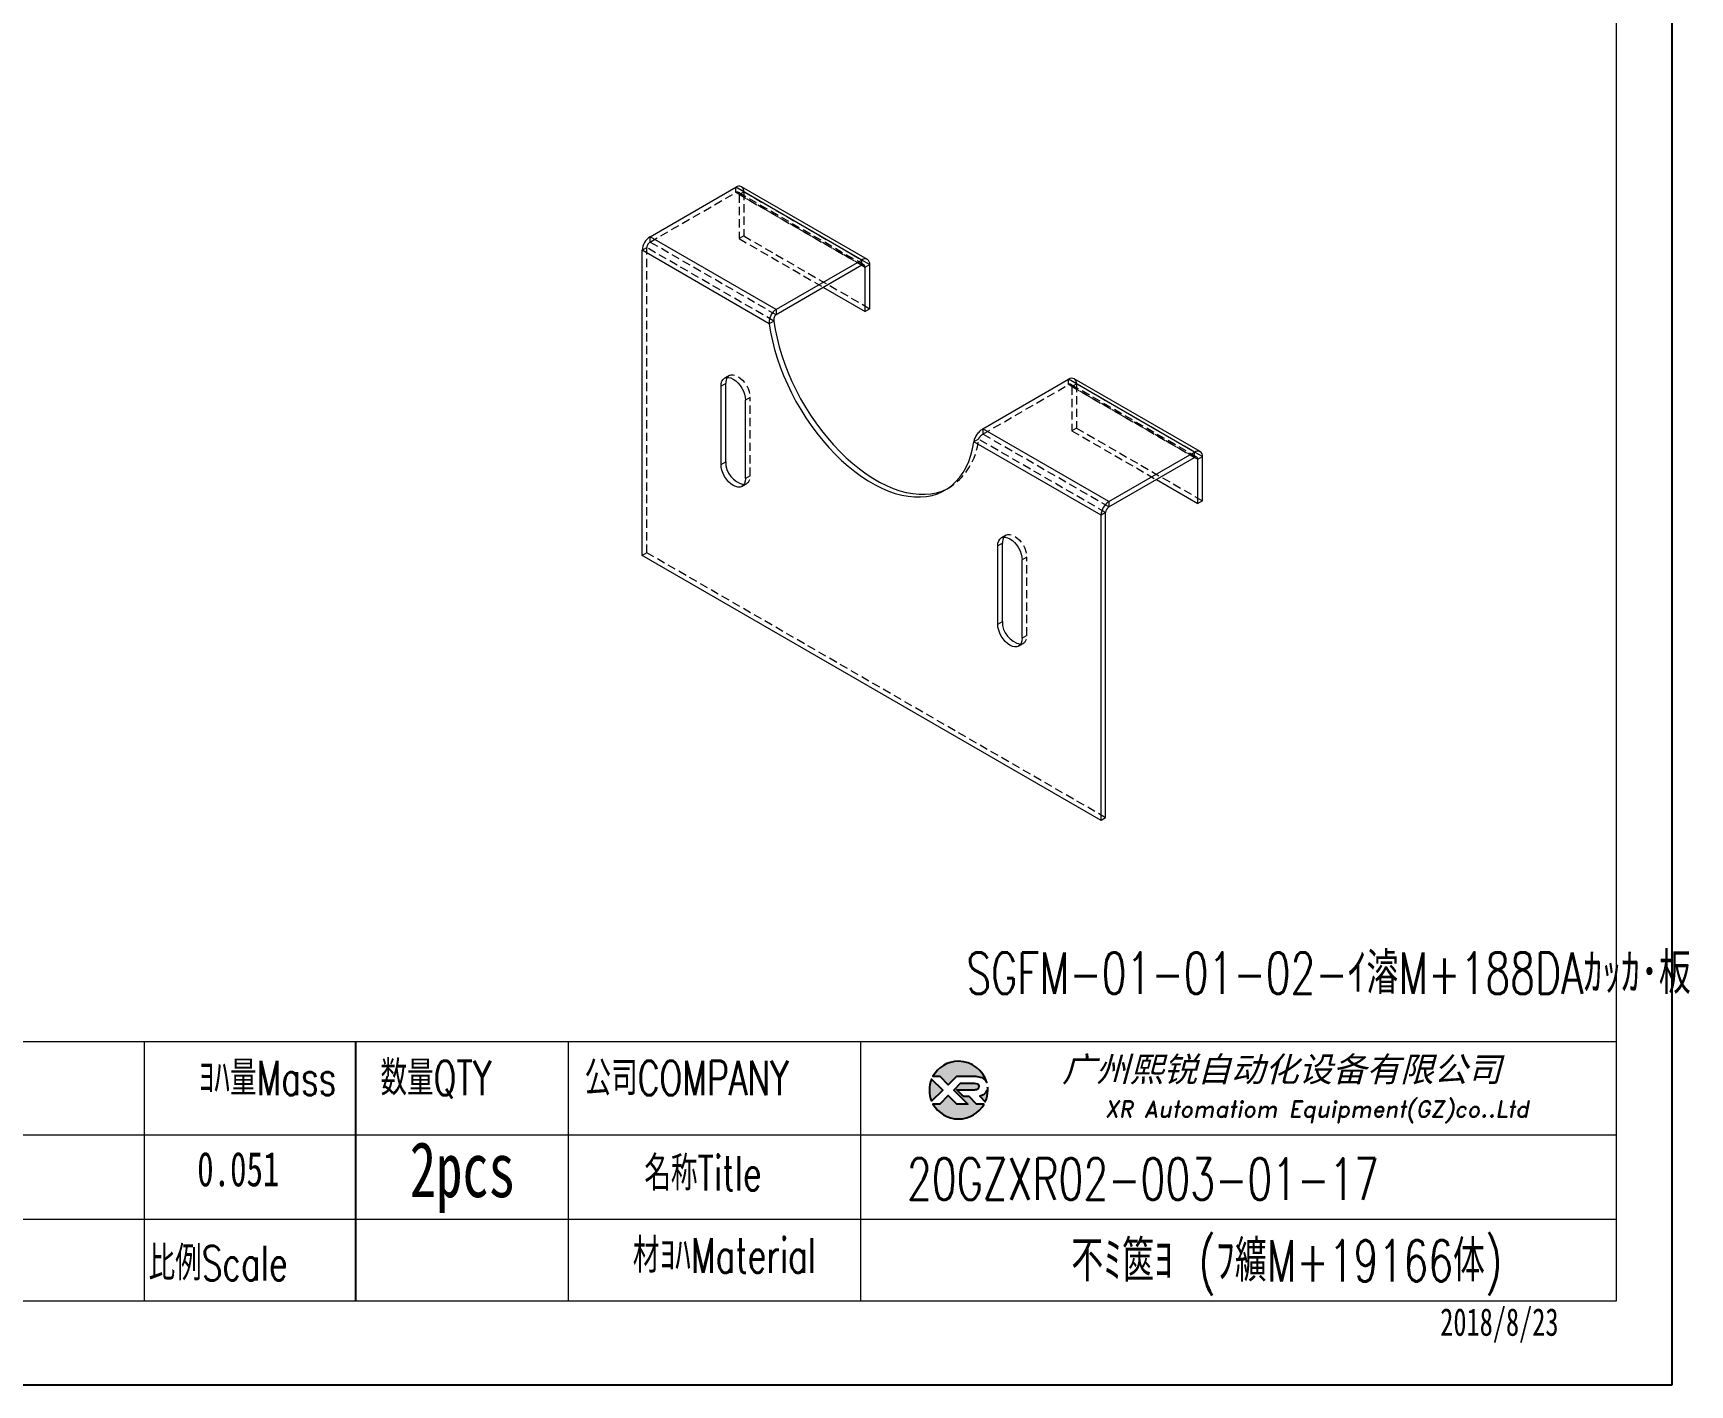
# Model space of a CAD drawing. Header units: millimetres. Extents: x -3862 to 6257, y -4684 to -2127.
# Drawn here: x -2740.1 to -2486.1, y -4683.3 to -4476 of the extents above; entities that cross this region are included whole.
import ezdxf
from ezdxf.enums import TextEntityAlignment as Align

# ---------------------------------------------------------------- set-up
doc = ezdxf.new("R2010")
doc.units = ezdxf.units.MM
doc.linetypes.add('HIDDEN', pattern=[1.905, 1.27, -0.635])
for name, color, linetype in [('DIM', 3, 'Continuous'), ('layer 1', 7, 'Continuous'), ('图\\M+19E79\\M+195B6\\M+18E9A', 7, 'Continuous'), ('图框', 7, 'Continuous'), ('文字层', 7, 'Continuous')]:
    doc.layers.add(name, color=color, linetype=linetype)
doc.styles.add('SLDTEXTSTYLE0', font='TXT', dxfattribs={"width": 0.7})
doc.styles.add('SLDTEXTSTYLE1', font='TXT', dxfattribs={"width": 0.7, "bigfont": 'bigfont'})
doc.styles.add('STYLE1', font='')
doc.styles.add('标题\\M+18E9A', font='romand.shx', dxfattribs={"oblique": 10, "bigfont": 'bigfont.shx'})
doc.styles.get('STYLE1').set_extended_font_data('SimSun')

# ---------------------------------------------------------------- blocks, each defined once
blk = doc.blocks.new('XR')
h = blk.add_hatch(color=256)
h.set_gradient(color1=(252, 128, 0), rotation=240, one_color=1, tint=1, name='INVCURVED')
edge = h.paths.add_edge_path()
edge.add_spline(control_points=[(-434.18, -5928.47), (-433.9, -5928.74), (-433.63, -5929.01), (-433.63, -5929.01), (-433.63, -5929.01), (-433.63, -5929.01), (-433.36, -5928.74), (-433.09, -5928.47)], knot_values=[0.5625, 0.5625, 0.5625, 0.5625, 0.625, 0.625, 0.625, 0.625, 0.6875, 0.6875, 0.6875, 0.6875], degree=3, periodic=0)
edge.add_spline(control_points=[(-433.09, -5928.47), (-432.82, -5928.2), (-432.54, -5927.93), (-432.54, -5927.93), (-432.54, -5927.93), (-432.54, -5927.93), (-432.04, -5927.93), (-431.53, -5927.93)], knot_values=[0.4375, 0.4375, 0.4375, 0.4375, 0.5, 0.5, 0.5, 0.5, 0.5625, 0.5625, 0.5625, 0.5625], degree=3, periodic=0)
edge.add_spline(control_points=[(-431.53, -5927.93), (-431.03, -5927.93), (-430.52, -5927.93), (-430.52, -5927.93), (-430.52, -5927.93), (-430, -5927.93), (-429.43, -5927.96), (-429.01, -5928.33)], knot_values=[0.25, 0.25, 0.25, 0.25, 0.3125, 0.3125, 0.3125, 0.3125, 0.4375, 0.4375, 0.4375, 0.4375], degree=3, periodic=0)
edge.add_spline(control_points=[(-429.01, -5928.33), (-428.88, -5928.44), (-428.78, -5928.59), (-428.71, -5928.75)], knot_values=[0.125, 0.125, 0.125, 0.125, 0.25, 0.25, 0.25, 0.25], degree=3, periodic=0)
edge.add_spline(control_points=[(-428.71, -5928.75), (-429.13, -5927.18), (-430.58, -5926.02), (-432.31, -5926.02)], knot_values=[0, 0, 0, 0, 0.125, 0.125, 0.125, 0.125], degree=3, periodic=0)
edge.add_spline(control_points=[(-432.31, -5926.02), (-433.72, -5926.02), (-434.94, -5926.79), (-435.58, -5927.93)], knot_values=[0.875, 0.875, 0.875, 0.875, 1, 1, 1, 1], degree=3, periodic=0)
edge.add_spline(control_points=[(-435.58, -5927.93), (-435.58, -5927.93), (-434.72, -5927.93), (-434.72, -5927.93), (-434.72, -5927.93), (-434.72, -5927.93), (-434.45, -5928.2), (-434.18, -5928.47)], knot_values=[0.6875, 0.6875, 0.6875, 0.6875, 0.8125, 0.8125, 0.8125, 0.8125, 0.875, 0.875, 0.875, 0.875], degree=3, periodic=0)
edge = h.paths.add_edge_path()
edge.add_spline(control_points=[(-434.79, -5929.26), (-435.04, -5929.02), (-435.34, -5928.72), (-435.54, -5928.53)], knot_values=[0.562504, 0.562504, 0.562504, 0.562504, 0.656252, 0.656252, 0.656252, 0.656252], degree=3, periodic=0)
edge.add_spline(control_points=[(-435.54, -5928.53), (-435.67, -5928.4), (-435.76, -5928.31), (-435.76, -5928.31), (-435.76, -5928.31), (-435.94, -5928.74), (-436.03, -5929.21), (-436.03, -5929.71)], knot_values=[0.25, 0.25, 0.25, 0.25, 0.312504, 0.312504, 0.312504, 0.312504, 0.562504, 0.562504, 0.562504, 0.562504], degree=3, periodic=0)
edge.add_spline(control_points=[(-436.03, -5929.71), (-436.03, -5930.2), (-435.94, -5930.67), (-435.76, -5931.1), (-435.76, -5931.1), (-435.4, -5930.75), (-435.05, -5930.4)], knot_values=[0.874998, 0.874998, 0.874998, 0.874998, 1.124998, 1.124998, 1.124998, 1.25, 1.25, 1.25, 1.25], degree=3, periodic=0)
edge.add_spline(control_points=[(-435.05, -5930.4), (-434.7, -5930.05), (-434.34, -5929.71), (-434.34, -5929.71), (-434.34, -5929.71), (-434.34, -5929.71), (-434.34, -5929.71), (-434.34, -5929.71)], knot_values=[0.749878, 0.749878, 0.749878, 0.749878, 0.874875, 0.874875, 0.874875, 0.874875, 0.874998, 0.874998, 0.874998, 0.874998], degree=3, periodic=0)
edge.add_spline(control_points=[(-434.34, -5929.71), (-434.34, -5929.71), (-434.34, -5929.71), (-434.34, -5929.71)], knot_values=[0.749634, 0.749634, 0.749634, 0.749634, 0.749817, 0.749817, 0.749817, 0.749817], degree=3, periodic=0)
edge.add_spline(control_points=[(-434.35, -5929.7), (-434.35, -5929.7), (-434.35, -5929.7), (-434.35, -5929.7)], knot_values=[0.738281, 0.738281, 0.738281, 0.738281, 0.742188, 0.742188, 0.742188, 0.742188], degree=3, periodic=0)
edge.add_spline(control_points=[(-434.35, -5929.7), (-434.36, -5929.69), (-434.37, -5929.68), (-434.38, -5929.67)], knot_values=[0.726563, 0.726563, 0.726563, 0.726563, 0.738281, 0.738281, 0.738281, 0.738281], degree=3, periodic=0)
edge.add_spline(control_points=[(-434.38, -5929.67), (-434.38, -5929.66), (-434.39, -5929.65), (-434.4, -5929.65)], knot_values=[0.718751, 0.718751, 0.718751, 0.718751, 0.726563, 0.726563, 0.726563, 0.726563], degree=3, periodic=0)
edge.add_spline(control_points=[(-434.4, -5929.65), (-434.42, -5929.63), (-434.45, -5929.6), (-434.47, -5929.58)], knot_values=[0.703126, 0.703126, 0.703126, 0.703126, 0.718751, 0.718751, 0.718751, 0.718751], degree=3, periodic=0)
edge.add_spline(control_points=[(-434.47, -5929.58), (-434.5, -5929.55), (-434.53, -5929.52), (-434.56, -5929.49)], knot_values=[0.687501, 0.687501, 0.687501, 0.687501, 0.703126, 0.703126, 0.703126, 0.703126], degree=3, periodic=0)
edge.add_spline(control_points=[(-434.56, -5929.49), (-434.63, -5929.42), (-434.71, -5929.35), (-434.79, -5929.26)], knot_values=[0.656252, 0.656252, 0.656252, 0.656252, 0.687501, 0.687501, 0.687501, 0.687501], degree=3, periodic=0)
h = blk.add_hatch(color=256)
h.set_gradient(color1=(3, 72, 255), color2=(0, 41, 153), one_color=1, tint=0.3, name='HEMISPHERICAL')
edge = h.paths.add_edge_path()
edge.add_spline(control_points=[(-432.54, -5929.67), (-432.26, -5929.95), (-431.94, -5930.23), (-431.66, -5930.51), (-431.66, -5930.51), (-431.66, -5930.51), (-431.66, -5930.51), (-431.66, -5930.51)], knot_values=[0.736842, 0.736842, 0.736842, 0.736842, 0.789474, 0.789474, 0.789474, 0.789474, 0.802633, 0.802633, 0.802633, 0.802633], degree=3, periodic=0)
edge.add_spline(control_points=[(-431.66, -5930.51), (-431.65, -5930.51), (-431.65, -5930.52), (-431.65, -5930.52)], knot_values=[0.802633, 0.802633, 0.802633, 0.802633, 0.815791, 0.815791, 0.815791, 0.815791], degree=3, periodic=0)
edge.add_spline(control_points=[(-431.65, -5930.52), (-431.64, -5930.53), (-431.64, -5930.53), (-431.64, -5930.53)], knot_values=[0.815791, 0.815791, 0.815791, 0.815791, 0.82237, 0.82237, 0.82237, 0.82237], degree=3, periodic=0)
edge.add_spline(control_points=[(-431.64, -5930.53), (-431.64, -5930.53), (-431.64, -5930.53), (-431.63, -5930.54)], knot_values=[0.82237, 0.82237, 0.82237, 0.82237, 0.828949, 0.828949, 0.828949, 0.828949], degree=3, periodic=0)
edge.add_spline(control_points=[(-431.63, -5930.54), (-431.63, -5930.54), (-431.63, -5930.54), (-431.63, -5930.54), (-431.63, -5930.54), (-431.63, -5930.54), (-431.59, -5930.54), (-431.52, -5930.54)], knot_values=[0.841901, 0.841901, 0.841901, 0.841901, 0.842105, 0.842105, 0.842105, 0.842105, 0.855264, 0.855264, 0.855264, 0.855264], degree=3, periodic=0)
edge.add_spline(control_points=[(-431.52, -5930.54), (-431.46, -5930.54), (-431.38, -5930.54), (-431.3, -5930.54)], knot_values=[0.855264, 0.855264, 0.855264, 0.855264, 0.868422, 0.868422, 0.868422, 0.868422], degree=3, periodic=0)
edge.add_spline(control_points=[(-431.3, -5930.54), (-431.26, -5930.54), (-431.22, -5930.54), (-431.18, -5930.54)], knot_values=[0.868422, 0.868422, 0.868422, 0.868422, 0.875, 0.875, 0.875, 0.875], degree=3, periodic=0)
edge.add_spline(control_points=[(-431.18, -5930.54), (-431.14, -5930.54), (-431.1, -5930.54), (-431.07, -5930.54)], knot_values=[0.875, 0.875, 0.875, 0.875, 0.881579, 0.881579, 0.881579, 0.881579], degree=3, periodic=0)
edge.add_spline(control_points=[(-431.07, -5930.54), (-431.05, -5930.54), (-431.04, -5930.54), (-431.03, -5930.54)], knot_values=[0.881579, 0.881579, 0.881579, 0.881579, 0.884869, 0.884869, 0.884869, 0.884869], degree=3, periodic=0)
edge.add_spline(control_points=[(-431.03, -5930.54), (-431.02, -5930.54), (-431, -5930.54), (-431, -5930.54)], knot_values=[0.884869, 0.884869, 0.884869, 0.884869, 0.888158, 0.888158, 0.888158, 0.888158], degree=3, periodic=0)
edge.add_spline(control_points=[(-431, -5930.54), (-430.99, -5930.54), (-430.99, -5930.54), (-430.98, -5930.54)], knot_values=[0.888158, 0.888158, 0.888158, 0.888158, 0.889803, 0.889803, 0.889803, 0.889803], degree=3, periodic=0)
edge.add_spline(control_points=[(-430.98, -5930.54), (-430.98, -5930.54), (-430.98, -5930.54), (-430.97, -5930.54)], knot_values=[0.889803, 0.889803, 0.889803, 0.889803, 0.891447, 0.891447, 0.891447, 0.891447], degree=3, periodic=0)
edge.add_spline(control_points=[(-430.97, -5930.54), (-430.97, -5930.54), (-430.97, -5930.54), (-430.97, -5930.54)], knot_values=[0.891447, 0.891447, 0.891447, 0.891447, 0.89227, 0.89227, 0.89227, 0.89227], degree=3, periodic=0)
edge.add_spline(control_points=[(-430.97, -5930.54), (-430.97, -5930.54), (-430.97, -5930.54), (-430.97, -5930.54)], knot_values=[0.89227, 0.89227, 0.89227, 0.89227, 0.893092, 0.893092, 0.893092, 0.893092], degree=3, periodic=0)
edge.add_spline(control_points=[(-430.97, -5930.54), (-430.97, -5930.54), (-430.97, -5930.54), (-430.97, -5930.54)], knot_values=[0.893092, 0.893092, 0.893092, 0.893092, 0.893503, 0.893503, 0.893503, 0.893503], degree=3, periodic=0)
edge.add_spline(control_points=[(-430.97, -5930.54), (-430.97, -5930.54), (-430.97, -5930.54), (-430.97, -5930.54)], knot_values=[0.893503, 0.893503, 0.893503, 0.893503, 0.893914, 0.893914, 0.893914, 0.893914], degree=3, periodic=0)
edge.add_spline(control_points=[(-430.97, -5930.54), (-430.97, -5930.54), (-430.97, -5930.54), (-430.97, -5930.54)], knot_values=[0.893914, 0.893914, 0.893914, 0.893914, 0.89412, 0.89412, 0.89412, 0.89412], degree=3, periodic=0)
edge.add_spline(control_points=[(-430.97, -5930.54), (-430.97, -5930.54), (-430.97, -5930.54), (-430.97, -5930.54)], knot_values=[0.89412, 0.89412, 0.89412, 0.89412, 0.894326, 0.894326, 0.894326, 0.894326], degree=3, periodic=0)
edge.add_spline(control_points=[(-430.97, -5930.54), (-430.97, -5930.54), (-430.97, -5930.54), (-430.97, -5930.54)], knot_values=[0.894428, 0.894428, 0.894428, 0.894428, 0.894531, 0.894531, 0.894531, 0.894531], degree=3, periodic=0)
edge.add_spline(control_points=[(-430.97, -5930.54), (-430.97, -5930.54), (-430.97, -5930.54), (-430.97, -5930.54)], knot_values=[0.894531, 0.894531, 0.894531, 0.894531, 0.894583, 0.894583, 0.894583, 0.894583], degree=3, periodic=0)
edge.add_spline(control_points=[(-430.97, -5930.54), (-430.97, -5930.54), (-430.97, -5930.54), (-430.97, -5930.54), (-430.97, -5930.54), (-430.97, -5930.54), (-430.73, -5930.78), (-430.49, -5931.01)], knot_values=[0.894685, 0.894685, 0.894685, 0.894685, 0.894737, 0.894737, 0.894737, 0.894737, 0.921052, 0.921052, 0.921052, 0.921052], degree=3, periodic=0)
edge.add_spline(control_points=[(-430.49, -5931.01), (-430.26, -5931.24), (-430.02, -5931.48), (-430.02, -5931.48)], knot_values=[0.921052, 0.921052, 0.921052, 0.921052, 0.947368, 0.947368, 0.947368, 0.947368], degree=3, periodic=0)
edge.add_spline(control_points=[(-430.02, -5931.48), (-430.02, -5931.48), (-430.02, -5931.48), (-430.02, -5931.48)], knot_values=[0.947522, 0.947522, 0.947522, 0.947522, 0.947573, 0.947573, 0.947573, 0.947573], degree=3, periodic=0)
edge.add_spline(control_points=[(-430.02, -5931.48), (-430.02, -5931.48), (-430.02, -5931.48), (-430.02, -5931.48)], knot_values=[0.947573, 0.947573, 0.947573, 0.947573, 0.947676, 0.947676, 0.947676, 0.947676], degree=3, periodic=0)
edge.add_spline(control_points=[(-430.02, -5931.48), (-430.02, -5931.48), (-430.02, -5931.48), (-430.02, -5931.48)], knot_values=[0.947676, 0.947676, 0.947676, 0.947676, 0.947779, 0.947779, 0.947779, 0.947779], degree=3, periodic=0)
edge.add_spline(control_points=[(-430.02, -5931.48), (-430.02, -5931.48), (-430.02, -5931.48), (-430.02, -5931.48)], knot_values=[0.947779, 0.947779, 0.947779, 0.947779, 0.947984, 0.947984, 0.947984, 0.947984], degree=3, periodic=0)
edge.add_spline(control_points=[(-430.02, -5931.48), (-430.02, -5931.48), (-430.02, -5931.48), (-430.02, -5931.48)], knot_values=[0.947984, 0.947984, 0.947984, 0.947984, 0.94819, 0.94819, 0.94819, 0.94819], degree=3, periodic=0)
edge.add_spline(control_points=[(-430.02, -5931.48), (-430.02, -5931.48), (-430.02, -5931.48), (-430.02, -5931.48)], knot_values=[0.94819, 0.94819, 0.94819, 0.94819, 0.948601, 0.948601, 0.948601, 0.948601], degree=3, periodic=0)
edge.add_spline(control_points=[(-430.02, -5931.48), (-430.02, -5931.48), (-430.02, -5931.48), (-430.02, -5931.48)], knot_values=[0.948601, 0.948601, 0.948601, 0.948601, 0.949012, 0.949012, 0.949012, 0.949012], degree=3, periodic=0)
edge.add_spline(control_points=[(-430.02, -5931.48), (-430.02, -5931.48), (-430.01, -5931.48), (-430.01, -5931.48)], knot_values=[0.949012, 0.949012, 0.949012, 0.949012, 0.949834, 0.949834, 0.949834, 0.949834], degree=3, periodic=0)
edge.add_spline(control_points=[(-430.01, -5931.48), (-430.01, -5931.48), (-430.01, -5931.48), (-430.01, -5931.48)], knot_values=[0.949834, 0.949834, 0.949834, 0.949834, 0.950657, 0.950657, 0.950657, 0.950657], degree=3, periodic=0)
edge.add_spline(control_points=[(-430.01, -5931.48), (-430.01, -5931.48), (-430, -5931.48), (-430, -5931.48)], knot_values=[0.950657, 0.950657, 0.950657, 0.950657, 0.952301, 0.952301, 0.952301, 0.952301], degree=3, periodic=0)
edge.add_spline(control_points=[(-430, -5931.48), (-429.99, -5931.48), (-429.98, -5931.48), (-429.98, -5931.48)], knot_values=[0.952301, 0.952301, 0.952301, 0.952301, 0.953946, 0.953946, 0.953946, 0.953946], degree=3, periodic=0)
edge.add_spline(control_points=[(-429.98, -5931.48), (-429.96, -5931.48), (-429.95, -5931.48), (-429.93, -5931.48)], knot_values=[0.953946, 0.953946, 0.953946, 0.953946, 0.957236, 0.957236, 0.957236, 0.957236], degree=3, periodic=0)
edge.add_spline(control_points=[(-429.93, -5931.48), (-429.91, -5931.48), (-429.89, -5931.48), (-429.87, -5931.48)], knot_values=[0.957236, 0.957236, 0.957236, 0.957236, 0.960525, 0.960525, 0.960525, 0.960525], degree=3, periodic=0)
edge.add_spline(control_points=[(-429.87, -5931.48), (-429.82, -5931.48), (-429.77, -5931.48), (-429.71, -5931.48)], knot_values=[0.960525, 0.960525, 0.960525, 0.960525, 0.967104, 0.967104, 0.967104, 0.967104], degree=3, periodic=0)
edge.add_spline(control_points=[(-429.71, -5931.48), (-429.65, -5931.48), (-429.59, -5931.48), (-429.53, -5931.48)], knot_values=[0.967104, 0.967104, 0.967104, 0.967104, 0.973683, 0.973683, 0.973683, 0.973683], degree=3, periodic=0)
edge.add_spline(control_points=[(-429.53, -5931.48), (-429.41, -5931.48), (-429.29, -5931.48), (-429.19, -5931.48)], knot_values=[0.973683, 0.973683, 0.973683, 0.973683, 0.98684, 0.98684, 0.98684, 0.98684], degree=3, periodic=0)
edge.add_spline(control_points=[(-429.19, -5931.48), (-429.1, -5931.48), (-429.04, -5931.48), (-429.04, -5931.48), (-429.67, -5932.62), (-430.9, -5933.39), (-432.31, -5933.39)], knot_values=[0.98684, 0.98684, 0.98684, 0.98684, 1, 1, 1, 1.052632, 1.052632, 1.052632, 1.052632], degree=3, periodic=0)
edge.add_spline(control_points=[(-432.31, -5933.39), (-433.72, -5933.39), (-434.94, -5932.62), (-435.58, -5931.48), (-435.58, -5931.48), (-435.58, -5931.48), (-435.36, -5931.48), (-435.15, -5931.48)], knot_values=[0.052632, 0.052632, 0.052632, 0.052632, 0.105263, 0.105263, 0.105263, 0.105263, 0.131579, 0.131579, 0.131579, 0.131579], degree=3, periodic=0)
edge.add_spline(control_points=[(-435.15, -5931.48), (-434.93, -5931.48), (-434.72, -5931.48), (-434.72, -5931.48), (-434.72, -5931.48), (-434.72, -5931.48), (-434.45, -5931.21), (-434.18, -5930.94)], knot_values=[0.131579, 0.131579, 0.131579, 0.131579, 0.157895, 0.157895, 0.157895, 0.157895, 0.184211, 0.184211, 0.184211, 0.184211], degree=3, periodic=0)
edge.add_spline(control_points=[(-434.18, -5930.94), (-433.9, -5930.67), (-433.63, -5930.4), (-433.63, -5930.4), (-433.63, -5930.4), (-433.63, -5930.4), (-433.36, -5930.67), (-433.09, -5930.94)], knot_values=[0.184211, 0.184211, 0.184211, 0.184211, 0.210526, 0.210526, 0.210526, 0.210526, 0.236842, 0.236842, 0.236842, 0.236842], degree=3, periodic=0)
edge.add_spline(control_points=[(-433.09, -5930.94), (-432.82, -5931.21), (-432.54, -5931.48), (-432.54, -5931.48), (-432.54, -5931.48), (-432.54, -5931.48), (-432.19, -5931.48), (-431.83, -5931.48)], knot_values=[0.236842, 0.236842, 0.236842, 0.236842, 0.263158, 0.263158, 0.263158, 0.263158, 0.289474, 0.289474, 0.289474, 0.289474], degree=3, periodic=0)
edge.add_spline(control_points=[(-431.83, -5931.48), (-431.48, -5931.48), (-431.12, -5931.48), (-431.12, -5931.48), (-431.12, -5931.48), (-431.12, -5931.48), (-431.57, -5931.03), (-432.02, -5930.59)], knot_values=[0.289474, 0.289474, 0.289474, 0.289474, 0.315789, 0.315789, 0.315789, 0.315789, 0.342105, 0.342105, 0.342105, 0.342105], degree=3, periodic=0)
edge.add_spline(control_points=[(-432.02, -5930.59), (-432.47, -5930.15), (-432.92, -5929.71), (-432.92, -5929.71), (-432.92, -5929.71), (-432.92, -5929.71), (-432.71, -5929.5), (-432.5, -5929.29)], knot_values=[0.342105, 0.342105, 0.342105, 0.342105, 0.368421, 0.368421, 0.368421, 0.368421, 0.394737, 0.394737, 0.394737, 0.394737], degree=3, periodic=0)
edge.add_spline(control_points=[(-432.5, -5929.29), (-432.3, -5929.09), (-432.09, -5928.88), (-432.09, -5928.88)], knot_values=[0.394737, 0.394737, 0.394737, 0.394737, 0.421053, 0.421053, 0.421053, 0.421053], degree=3, periodic=0)
edge.add_spline(control_points=[(-432.09, -5928.88), (-432.09, -5928.88), (-432.06, -5928.86), (-432.06, -5928.86)], knot_values=[0.421053, 0.421053, 0.421053, 0.421053, 0.473684, 0.473684, 0.473684, 0.473684], degree=3, periodic=0)
edge.add_spline(control_points=[(-432.06, -5928.86), (-432.06, -5928.86), (-432.06, -5928.86), (-432.06, -5928.86), (-432.06, -5928.86), (-432.06, -5928.86), (-430.4, -5928.86), (-430.26, -5928.86)], knot_values=[0.473684, 0.473684, 0.473684, 0.473684, 0.473684, 0.473684, 0.473684, 0.473684, 0.526316, 0.526316, 0.526316, 0.526316], degree=3, periodic=0)
edge.add_spline(control_points=[(-430.26, -5928.86), (-429.54, -5928.86), (-429.62, -5929.4), (-429.83, -5929.55)], knot_values=[0.526316, 0.526316, 0.526316, 0.526316, 0.578947, 0.578947, 0.578947, 0.578947], degree=3, periodic=0)
edge.add_spline(control_points=[(-429.83, -5929.55), (-429.94, -5929.62), (-430.08, -5929.65), (-430.26, -5929.65), (-430.26, -5929.65), (-430.26, -5929.65), (-430.48, -5929.65), (-430.71, -5929.66)], knot_values=[0.578947, 0.578947, 0.578947, 0.578947, 0.631579, 0.631579, 0.631579, 0.631579, 0.657895, 0.657895, 0.657895, 0.657895], degree=3, periodic=0)
edge.add_spline(control_points=[(-430.71, -5929.66), (-430.93, -5929.66), (-431.15, -5929.67), (-431.15, -5929.67), (-431.15, -5929.67), (-431.15, -5929.67), (-432.54, -5929.67), (-432.54, -5929.67)], knot_values=[0.657895, 0.657895, 0.657895, 0.657895, 0.684211, 0.684211, 0.684211, 0.684211, 0.736842, 0.736842, 0.736842, 0.736842], degree=3, periodic=0)
edge = h.paths.add_edge_path()
edge.add_spline(control_points=[(-428.6, -5929.32), (-428.61, -5929.67), (-428.76, -5930), (-429.06, -5930.22)], knot_values=[0.8, 0.8, 0.8, 0.8, 1, 1, 1, 1], degree=3, periodic=0)
edge.add_spline(control_points=[(-429.06, -5930.22), (-429.22, -5930.34), (-429.41, -5930.43), (-429.61, -5930.48)], knot_values=[0.6, 0.6, 0.6, 0.6, 0.8, 0.8, 0.8, 0.8], degree=3, periodic=0)
edge.add_spline(control_points=[(-429.61, -5930.48), (-429.61, -5930.48), (-428.9, -5931.19), (-428.9, -5931.19), (-428.9, -5931.19), (-428.69, -5930.73), (-428.58, -5930.23), (-428.58, -5929.71)], knot_values=[0.2, 0.2, 0.2, 0.2, 0.4, 0.4, 0.4, 0.4, 0.6, 0.6, 0.6, 0.6], degree=3, periodic=0)
edge.add_spline(control_points=[(-428.58, -5929.71), (-428.58, -5929.58), (-428.59, -5929.45), (-428.6, -5929.32)], knot_values=[0, 0, 0, 0, 0.2, 0.2, 0.2, 0.2], degree=3, periodic=0)
at = {"layer": 'layer 1', "color": 30}
for points, knots in [([(-432.31, -5926.02), (-430.58, -5926.02), (-429.13, -5927.18), (-428.71, -5928.75), (-428.71, -5928.75), (-428.78, -5928.59), (-428.88, -5928.44), (-429.01, -5928.33), (-429.01, -5928.33), (-429.43, -5927.96), (-430, -5927.93), (-430.52, -5927.93), (-430.52, -5927.93), (-430.52, -5927.93), (-432.54, -5927.93), (-432.54, -5927.93), (-432.54, -5927.93), (-432.54, -5927.93), (-433.63, -5929.01), (-433.63, -5929.01), (-433.63, -5929.01), (-433.63, -5929.01), (-434.72, -5927.93), (-434.72, -5927.93), (-434.72, -5927.93), (-434.72, -5927.93), (-435.58, -5927.93), (-435.58, -5927.93), (-435.58, -5927.93), (-434.94, -5926.79), (-433.72, -5926.02), (-432.31, -5926.02)], [0, 0, 0, 0, 0.125, 0.125, 0.125, 0.125, 0.25, 0.25, 0.25, 0.25, 0.375, 0.375, 0.375, 0.375, 0.5, 0.5, 0.5, 0.5, 0.625, 0.625, 0.625, 0.625, 0.75, 0.75, 0.75, 0.75, 0.875, 0.875, 0.875, 0.875, 1, 1, 1, 1]), ([(-435.76, -5931.1), (-435.94, -5930.67), (-436.03, -5930.2), (-436.03, -5929.71), (-436.03, -5929.71), (-436.03, -5929.21), (-435.94, -5928.74), (-435.76, -5928.31), (-435.76, -5928.31), (-435.76, -5928.31), (-434.34, -5929.71), (-434.34, -5929.71), (-434.34, -5929.71), (-434.34, -5929.71), (-435.76, -5931.1), (-435.76, -5931.1)], [0, 0, 0, 0, 0.25, 0.25, 0.25, 0.25, 0.5, 0.5, 0.5, 0.5, 0.75, 0.75, 0.75, 0.75, 1, 1, 1, 1])]:
    blk.add_open_spline(points, degree=3, knots=knots, dxfattribs=at)
at = {"layer": 'layer 1', "color": 154}
for points, knots in [([(-429.04, -5931.48), (-429.67, -5932.62), (-430.9, -5933.39), (-432.31, -5933.39), (-432.31, -5933.39), (-433.72, -5933.39), (-434.94, -5932.62), (-435.58, -5931.48), (-435.58, -5931.48), (-435.58, -5931.48), (-434.72, -5931.48), (-434.72, -5931.48), (-434.72, -5931.48), (-434.72, -5931.48), (-433.63, -5930.4), (-433.63, -5930.4), (-433.63, -5930.4), (-433.63, -5930.4), (-432.54, -5931.48), (-432.54, -5931.48), (-432.54, -5931.48), (-432.54, -5931.48), (-431.12, -5931.48), (-431.12, -5931.48), (-431.12, -5931.48), (-431.12, -5931.48), (-432.92, -5929.71), (-432.92, -5929.71), (-432.92, -5929.71), (-432.92, -5929.71), (-432.09, -5928.88), (-432.09, -5928.88), (-432.09, -5928.88), (-432.09, -5928.88), (-432.06, -5928.86), (-432.06, -5928.86), (-432.06, -5928.86), (-432.06, -5928.86), (-430.4, -5928.86), (-430.26, -5928.86), (-430.26, -5928.86), (-429.54, -5928.86), (-429.62, -5929.4), (-429.83, -5929.55), (-429.83, -5929.55), (-429.94, -5929.62), (-430.08, -5929.65), (-430.26, -5929.65), (-430.26, -5929.65), (-430.26, -5929.65), (-431.15, -5929.67), (-431.15, -5929.67), (-431.15, -5929.67), (-431.15, -5929.67), (-432.54, -5929.67), (-432.54, -5929.67), (-432.54, -5929.67), (-432.26, -5929.95), (-431.94, -5930.23), (-431.66, -5930.51), (-431.66, -5930.51), (-431.66, -5930.51), (-431.63, -5930.54), (-431.63, -5930.54), (-431.63, -5930.54), (-431.63, -5930.54), (-430.97, -5930.54), (-430.97, -5930.54), (-430.97, -5930.54), (-430.97, -5930.54), (-430.02, -5931.48), (-430.02, -5931.48), (-430.02, -5931.48), (-430.02, -5931.48), (-429.04, -5931.48), (-429.04, -5931.48)], [0, 0, 0, 0, 0.052632, 0.052632, 0.052632, 0.052632, 0.105263, 0.105263, 0.105263, 0.105263, 0.157895, 0.157895, 0.157895, 0.157895, 0.210526, 0.210526, 0.210526, 0.210526, 0.263158, 0.263158, 0.263158, 0.263158, 0.315789, 0.315789, 0.315789, 0.315789, 0.368421, 0.368421, 0.368421, 0.368421, 0.421053, 0.421053, 0.421053, 0.421053, 0.473684, 0.473684, 0.473684, 0.473684, 0.526316, 0.526316, 0.526316, 0.526316, 0.578947, 0.578947, 0.578947, 0.578947, 0.631579, 0.631579, 0.631579, 0.631579, 0.684211, 0.684211, 0.684211, 0.684211, 0.736842, 0.736842, 0.736842, 0.736842, 0.789474, 0.789474, 0.789474, 0.789474, 0.842105, 0.842105, 0.842105, 0.842105, 0.894737, 0.894737, 0.894737, 0.894737, 0.947368, 0.947368, 0.947368, 0.947368, 1, 1, 1, 1]), ([(-428.6, -5929.32), (-428.59, -5929.45), (-428.58, -5929.58), (-428.58, -5929.71), (-428.58, -5929.71), (-428.58, -5930.23), (-428.69, -5930.73), (-428.9, -5931.19), (-428.9, -5931.19), (-428.9, -5931.19), (-429.61, -5930.48), (-429.61, -5930.48), (-429.61, -5930.48), (-429.41, -5930.43), (-429.22, -5930.34), (-429.06, -5930.22), (-429.06, -5930.22), (-428.76, -5930), (-428.61, -5929.67), (-428.6, -5929.32)], [0, 0, 0, 0, 0.2, 0.2, 0.2, 0.2, 0.4, 0.4, 0.4, 0.4, 0.6, 0.6, 0.6, 0.6, 0.8, 0.8, 0.8, 0.8, 1, 1, 1, 1])]:
    blk.add_open_spline(points, degree=3, knots=knots, dxfattribs=at)
blk = doc.blocks.new('XR-0001')
at = {"layer": 'DIM', "xscale": 1.199999999999818, "yscale": 1.199999999999818, "zscale": 1.199999999999818}
blk.add_blockref('XR', (486.26, 7108.21), dxfattribs=at)
at = {"layer": '图\\M+19E79\\M+195B6\\M+18E9A', "color": 7, "lineweight": -3, "style": 'STYLE1', "oblique": 15}
blk.add_text('广州熙锐自动化设备有限公司 ', height=3.8, dxfattribs=at).set_placement((-16.65, -6.14))
at = {"layer": '图\\M+19E79\\M+195B6\\M+18E9A', "color": 7, "style": '标题\\M+18E9A', "oblique": 10}
blk.add_text('XR Automatiom Equipment(GZ)co..Ltd', height=2.5, dxfattribs=at).set_placement((22.45, -10.53), align=Align.MIDDLE)

msp = doc.modelspace()

# ---------------------------------------------------------------- linework, layer by layer
at = {"color": 7, "linetype": 'Continuous', "lineweight": 15}
for p, q in [((-2645.54, -4507.229), (-2632.387, -4499.637)), ((-2613.056, -4510.797), (-2632.387, -4499.637)), ((-2612.206, -4510.712), (-2631.537, -4499.553)), ((-2626.208, -4518.389), (-2645.54, -4507.229)), ((-2646.742, -4556.099), (-2646.742, -4509.311)), ((-2627.256, -4520.56), (-2646.742, -4509.311)), ((-2613.056, -4510.797), (-2626.208, -4518.389)), ((-2613.056, -4511.613), (-2626.208, -4519.206)), ((-2613.056, -4511.613), (-2613.056, -4510.797)), ((-2613.056, -4511.613), (-2612.561, -4511.899)), ((-2612.561, -4511.899), (-2611.854, -4511.491)), ((-2611.854, -4518.268), (-2611.854, -4511.491)), ((-2612.561, -4518.676), (-2612.561, -4511.899)), ((-2618.926, -4515.002), (-2612.561, -4518.676)), ((-2626.208, -4518.389), (-2626.208, -4519.206)), ((-2611.854, -4518.268), (-2612.561, -4518.676)), ((-2626.549, -4520.152), (-2627.256, -4520.56)), ((-2594.514, -4536.686), (-2581.362, -4529.093)), ((-2562.03, -4540.253), (-2581.362, -4529.093)), ((-2561.18, -4540.169), (-2580.512, -4529.009)), ((-2633.943, -4529.724), (-2634.65, -4530.132)), ((-2634.65, -4542.135), (-2634.65, -4530.132)), ((-2633.943, -4541.727), (-2633.943, -4529.724)), ((-2630.902, -4544.299), (-2630.902, -4532.295)), ((-2575.182, -4547.846), (-2594.514, -4536.686)), ((-2576.385, -4549.928), (-2595.87, -4538.679)), ((-2634.65, -4542.135), (-2633.943, -4541.727)), ((-2575.182, -4547.846), (-2562.03, -4540.253)), ((-2575.182, -4548.662), (-2562.03, -4541.07)), ((-2562.03, -4541.07), (-2562.03, -4540.253)), ((-2562.03, -4541.07), (-2561.535, -4541.355)), ((-2561.535, -4541.355), (-2560.828, -4540.947)), ((-2561.535, -4548.133), (-2561.535, -4541.355)), ((-2560.828, -4547.724), (-2560.828, -4540.947)), ((-2567.9, -4544.458), (-2561.535, -4548.133)), ((-2575.677, -4549.519), (-2576.385, -4549.928)), ((-2576.385, -4596.715), (-2576.385, -4549.928)), ((-2575.677, -4596.307), (-2575.677, -4549.519)), ((-2575.182, -4547.846), (-2575.182, -4548.662)), ((-2560.828, -4547.724), (-2561.535, -4548.133)), ((-2591.517, -4554.216), (-2592.224, -4554.624)), ((-2592.224, -4566.627), (-2592.224, -4554.624)), ((-2591.517, -4566.219), (-2591.517, -4554.216)), ((-2576.385, -4596.715), (-2646.742, -4556.099)), ((-2588.476, -4568.791), (-2588.476, -4556.788)), ((-2592.224, -4566.627), (-2591.517, -4566.219)), ((-2575.677, -4596.307), (-2576.385, -4596.715))]:
    msp.add_line(p, q, dxfattribs=at)
at = {"color": 7, "linetype": 'HIDDEN', "lineweight": 0}
for p, q in [((-2645.54, -4508.046), (-2632.387, -4500.453)), ((-2632.387, -4500.453), (-2632.387, -4499.637)), ((-2613.056, -4511.613), (-2632.387, -4500.453)), ((-2612.706, -4511.578), (-2632.037, -4500.419)), ((-2631.892, -4500.739), (-2631.185, -4500.331)), ((-2631.892, -4500.739), (-2613.056, -4511.613)), ((-2631.892, -4500.739), (-2631.892, -4507.516)), ((-2631.185, -4500.331), (-2611.854, -4511.491)), ((-2631.185, -4500.331), (-2631.185, -4507.108)), ((-2646.742, -4509.311), (-2646.035, -4508.903)), ((-2626.549, -4520.152), (-2646.035, -4508.903)), ((-2646.035, -4555.691), (-2646.035, -4508.903)), ((-2645.54, -4508.046), (-2645.54, -4507.229)), ((-2626.208, -4519.206), (-2645.54, -4508.046)), ((-2631.185, -4507.108), (-2631.892, -4507.516)), ((-2631.892, -4507.516), (-2618.926, -4515.002)), ((-2631.185, -4507.108), (-2611.854, -4518.268)), ((-2633.394, -4528.511), (-2634.101, -4528.919)), ((-2581.362, -4529.91), (-2581.362, -4529.093)), ((-2630.195, -4531.887), (-2630.902, -4532.295)), ((-2630.195, -4543.89), (-2630.195, -4531.887)), ((-2594.514, -4537.502), (-2581.362, -4529.91)), ((-2562.03, -4541.07), (-2581.362, -4529.91)), ((-2561.68, -4541.035), (-2581.012, -4529.875)), ((-2580.867, -4530.195), (-2580.16, -4529.787)), ((-2580.867, -4530.195), (-2562.03, -4541.07)), ((-2580.867, -4530.195), (-2580.867, -4536.973)), ((-2560.828, -4540.947), (-2580.16, -4529.787)), ((-2580.16, -4529.787), (-2580.16, -4536.565)), ((-2594.514, -4536.686), (-2594.514, -4537.502)), ((-2580.16, -4536.565), (-2580.867, -4536.973)), ((-2580.867, -4536.973), (-2567.9, -4544.458)), ((-2580.16, -4536.565), (-2560.828, -4547.724)), ((-2595.163, -4538.271), (-2595.87, -4538.679)), ((-2575.677, -4549.519), (-2595.163, -4538.271)), ((-2575.182, -4548.662), (-2594.514, -4537.502)), ((-2630.195, -4543.89), (-2630.902, -4544.299)), ((-2631.451, -4545.512), (-2630.744, -4545.104)), ((-2600.314, -4546.084), (-2599.607, -4545.676)), ((-2590.968, -4553.003), (-2591.675, -4553.411)), ((-2646.035, -4555.691), (-2646.742, -4556.099)), ((-2575.677, -4596.307), (-2646.035, -4555.691)), ((-2587.769, -4556.38), (-2588.476, -4556.788)), ((-2587.769, -4568.383), (-2587.769, -4556.38)), ((-2589.025, -4570.004), (-2588.318, -4569.596)), ((-2587.769, -4568.383), (-2588.476, -4568.791))]:
    msp.add_line(p, q, dxfattribs=at)
at = {"color": 7, "linetype": 'Continuous', "lineweight": 15, "flags": 128}
for points in [[(-2627.256, -4520.56), (-2627.052, -4521.855), (-2626.781, -4523.171), (-2626.446, -4524.502), (-2626.046, -4525.841), (-2625.585, -4527.184), (-2625.064, -4528.524), (-2624.486, -4529.855), (-2623.852, -4531.173), (-2623.165, -4532.472), (-2622.429, -4533.745), (-2621.647, -4534.988), (-2620.821, -4536.195), (-2619.956, -4537.361), (-2619.055, -4538.481), (-2618.122, -4539.55), (-2617.161, -4540.564), (-2616.177, -4541.518), (-2615.172, -4542.408), (-2614.152, -4543.231), (-2613.121, -4543.983), (-2612.083, -4544.66), (-2611.043, -4545.261), (-2610.005, -4545.781), (-2608.974, -4546.22), (-2607.954, -4546.575), (-2606.95, -4546.844), (-2605.965, -4547.027), (-2605.004, -4547.123), (-2604.071, -4547.131), (-2603.17, -4547.051), (-2602.305, -4546.884), (-2601.479, -4546.63), (-2600.697, -4546.291), (-2599.961, -4545.867), (-2599.275, -4545.362), (-2598.641, -4544.775), (-2598.062, -4544.112), (-2597.541, -4543.373), (-2597.08, -4542.563), (-2596.681, -4541.685), (-2596.345, -4540.742), (-2596.074, -4539.738), (-2595.87, -4538.679)], [(-2626.549, -4520.152), (-2626.345, -4521.447), (-2626.074, -4522.763), (-2625.739, -4524.093), (-2625.339, -4525.433), (-2624.878, -4526.775), (-2624.357, -4528.115), (-2623.778, -4529.447), (-2623.145, -4530.765), (-2622.458, -4532.064), (-2621.722, -4533.337), (-2620.94, -4534.58), (-2620.114, -4535.787), (-2619.249, -4536.953), (-2618.348, -4538.072), (-2617.415, -4539.142), (-2616.454, -4540.155), (-2615.469, -4541.11), (-2614.465, -4542), (-2613.445, -4542.823), (-2612.414, -4543.575), (-2611.376, -4544.252), (-2610.336, -4544.853), (-2609.298, -4545.373), (-2608.267, -4545.812), (-2607.247, -4546.167), (-2606.243, -4546.436), (-2605.258, -4546.619), (-2604.297, -4546.715), (-2603.364, -4546.723), (-2602.463, -4546.643), (-2601.598, -4546.476), (-2600.772, -4546.222), (-2599.99, -4545.883), (-2599.966, -4545.871)], [(-2634.65, -4530.132), (-2634.614, -4529.731), (-2634.508, -4529.386), (-2634.334, -4529.112), (-2634.101, -4528.919), (-2633.817, -4528.814), (-2633.493, -4528.801), (-2633.142, -4528.88), (-2632.776, -4529.05), (-2632.411, -4529.303), (-2632.059, -4529.629), (-2631.735, -4530.016), (-2631.451, -4530.449), (-2631.218, -4530.911), (-2631.045, -4531.385), (-2630.938, -4531.853), (-2630.902, -4532.295)], [(-2630.902, -4544.299), (-2630.938, -4544.7), (-2631.045, -4545.044), (-2631.218, -4545.318), (-2631.451, -4545.512), (-2631.735, -4545.617), (-2632.059, -4545.63), (-2632.411, -4545.55), (-2632.776, -4545.381), (-2633.142, -4545.128), (-2633.493, -4544.802), (-2633.817, -4544.415), (-2634.101, -4543.982), (-2634.334, -4543.52), (-2634.508, -4543.046), (-2634.614, -4542.578), (-2634.65, -4542.135)], [(-2592.224, -4554.624), (-2592.188, -4554.223), (-2592.081, -4553.879), (-2591.908, -4553.604), (-2591.675, -4553.411), (-2591.391, -4553.306), (-2591.067, -4553.293), (-2590.715, -4553.373), (-2590.35, -4553.542), (-2589.984, -4553.795), (-2589.633, -4554.121), (-2589.309, -4554.508), (-2589.025, -4554.941), (-2588.792, -4555.403), (-2588.619, -4555.877), (-2588.512, -4556.345), (-2588.476, -4556.788)], [(-2588.476, -4568.791), (-2588.512, -4569.192), (-2588.619, -4569.537), (-2588.792, -4569.811), (-2589.025, -4570.004), (-2589.309, -4570.109), (-2589.633, -4570.122), (-2589.984, -4570.042), (-2590.35, -4569.873), (-2590.715, -4569.62), (-2591.067, -4569.294), (-2591.391, -4568.907), (-2591.675, -4568.474), (-2591.908, -4568.012), (-2592.081, -4567.538), (-2592.188, -4567.07), (-2592.224, -4566.627)]]:
    msp.add_lwpolyline(points, dxfattribs=at)
at = {"color": 7, "linetype": 'HIDDEN', "lineweight": 0, "flags": 128}
for points in [[(-2633.7, -4528.798), (-2633.627, -4528.704), (-2633.394, -4528.511), (-2633.11, -4528.405), (-2632.786, -4528.392), (-2632.435, -4528.472), (-2632.069, -4528.642), (-2631.704, -4528.894), (-2631.352, -4529.22), (-2631.028, -4529.607), (-2630.744, -4530.04), (-2630.511, -4530.503), (-2630.338, -4530.977), (-2630.231, -4531.444), (-2630.195, -4531.887)], [(-2591.273, -4553.29), (-2591.201, -4553.196), (-2590.968, -4553.003), (-2590.684, -4552.898), (-2590.36, -4552.885), (-2590.008, -4552.964), (-2589.643, -4553.134), (-2589.277, -4553.387), (-2588.926, -4553.713), (-2588.602, -4554.1), (-2588.318, -4554.533), (-2588.085, -4554.995), (-2587.912, -4555.469), (-2587.805, -4555.937), (-2587.769, -4556.38)]]:
    msp.add_lwpolyline(points, dxfattribs=at)
at = {"color": 7, "linetype": 'Continuous', "lineweight": 15}
for centre, radius, start, end in [((-2631.889, -4500.332), 0.855, 65.69288, 125.61758), ((-2644.132, -4509.43), 2.613, 122.60548, 177.39452), ((-2612.587, -4511.372), 0.742, 350.78596, 129.20329), ((-2612.863, -4511.85), 0.306, 350.78596, 129.20329), ((-2632.34, -4529.65), 1.604, 147.9119, 182.63168), ((-2580.864, -4529.788), 0.855, 65.69288, 125.61758), ((-2630.435, -4541.789), 3.508, 178.98761, 258.31209), ((-2561.561, -4540.828), 0.742, 350.78596, 129.20329), ((-2561.837, -4541.306), 0.306, 350.78596, 129.20329), ((-2573.775, -4550.046), 2.613, 122.60548, 177.39452), ((-2574.603, -4549.568), 1.076, 122.60548, 177.39452), ((-2589.914, -4554.142), 1.604, 147.9119, 182.63168), ((-2588.009, -4566.281), 3.508, 178.98761, 258.31209)]:
    msp.add_arc(centre, radius, start, end, dxfattribs=at)
at = {"color": 7, "linetype": 'HIDDEN', "lineweight": 0}
for centre, radius, start, end in [((-2632.194, -4500.69), 0.306, 350.78596, 129.20329), ((-2632.018, -4500.239), 0.838, 353.70115, 54.98667), ((-2644.96, -4508.952), 1.076, 122.60548, 177.39452), ((-2580.993, -4529.695), 0.838, 353.70115, 54.98667), ((-2581.169, -4530.146), 0.306, 350.78596, 129.20329), ((-2604.92, -4537.422), 9.794, 300.38452, 355.02705), ((-2631.34, -4544.081), 1.16, 279.6169, 9.44847), ((-2588.913, -4568.573), 1.16, 279.6169, 9.44847)]:
    msp.add_arc(centre, radius, start, end, dxfattribs=at)
at = {"color": 7, "linetype": 'Continuous', "lineweight": 15}
for points, knots in [([(-2626.208, -4518.389), (-2626.288, -4518.435), (-2626.365, -4518.49), (-2626.517, -4518.617), (-2626.592, -4518.689), (-2626.732, -4518.846), (-2626.797, -4518.931), (-2626.919, -4519.114), (-2626.976, -4519.211), (-2627.123, -4519.51), (-2627.196, -4519.726), (-2627.255, -4520.045), (-2627.267, -4520.152), (-2627.274, -4520.36), (-2627.27, -4520.462), (-2627.256, -4520.56)], [0, 0, 0, 0, 0.125, 0.125, 0.25, 0.25, 0.375, 0.375, 0.5, 0.5, 0.75, 0.75, 0.875, 0.875, 1, 1, 1, 1]), ([(-2626.208, -4519.206), (-2626.275, -4519.244), (-2626.338, -4519.3), (-2626.448, -4519.437), (-2626.494, -4519.519), (-2626.559, -4519.693), (-2626.578, -4519.788), (-2626.586, -4519.973), (-2626.574, -4520.065), (-2626.549, -4520.152)], [0, 0, 0, 0, 0.25, 0.25, 0.5, 0.5, 0.75, 0.75, 1, 1, 1, 1]), ([(-2595.87, -4538.679), (-2595.857, -4538.596), (-2595.837, -4538.509), (-2595.783, -4538.328), (-2595.749, -4538.233), (-2595.67, -4538.043), (-2595.625, -4537.948), (-2595.521, -4537.755), (-2595.464, -4537.659), (-2595.279, -4537.382), (-2595.136, -4537.205), (-2594.835, -4536.905), (-2594.674, -4536.778), (-2594.514, -4536.686)], [0, 0, 0, 0, 0.125, 0.125, 0.25, 0.25, 0.375, 0.375, 0.5, 0.5, 0.75, 0.75, 1, 1, 1, 1])]:
    msp.add_open_spline(points, degree=3, knots=knots, dxfattribs=at)
at = {"color": 7, "linetype": 'HIDDEN', "lineweight": 0}
msp.add_open_spline([(-2595.163, -4538.271), (-2595.138, -4538.214), (-2595.103, -4538.149), (-2595.017, -4538.008), (-2594.965, -4537.933), (-2594.79, -4537.715), (-2594.648, -4537.58), (-2594.514, -4537.502)], degree=3, knots=[0, 0, 0, 0, 0.25, 0.25, 0.5, 0.5, 1, 1, 1, 1], dxfattribs=at)
at = {"layer": '图框'}
for p, q in [((-2488.803, -4683.275), (-2488.803, -4263.275)), ((-2690.718, -4630.645), (-2690.718, -4670.413)), ((-3082.803, -4683.275), (-2488.803, -4683.275))]:
    msp.add_line(p, q, dxfattribs=at)
at = {"layer": '图框', "linetype": 'Continuous', "lineweight": 15}
for p, q in [((-2497.338, -4670.413), (-2497.338, -4272.413)), ((-3031.338, -4670.413), (-2497.338, -4670.413))]:
    msp.add_line(p, q, dxfattribs=at)
at = {"layer": '图框', "lineweight": 15}
for p, q in [((-2806.406, -4630.645), (-2497.338, -4630.645)), ((-2723.136, -4630.645), (-2723.136, -4670.413)), ((-2658.085, -4630.645), (-2658.085, -4670.413)), ((-2613.278, -4630.645), (-2613.278, -4670.413)), ((-2806.405, -4644.942), (-2497.338, -4644.942)), ((-2806.405, -4657.886), (-2497.338, -4657.886)), ((-2806.404, -4670.413), (-2497.338, -4670.413))]:
    msp.add_line(p, q, dxfattribs=at)

# ---------------------------------------------------------------- block references
msp.add_blockref('XR-0001', (-2565.718, -4630.645))

# ---------------------------------------------------------------- texts
at = {"layer": '文字层', "style": 'SLDTEXTSTYLE1', "width": 0.7}
msp.add_text('20GZXR02-003-01-17', height=6.35, dxfattribs=at).set_placement((-2606.145, -4654.886))
at = {"layer": '文字层'}
for s, insert, char_height, attachment_point, style in [('SGFM-01-01-02-ｲ\\M+1E05CM+188DAｶｯｶ･\\M+194C2', (-2541.504, -4616.975), 6.35, 2, 'SLDTEXTSTYLE1'), ('ﾖﾊ\\M+197CAMass', (-2704.211, -4633.584), 5.29167, 2, 'SLDTEXTSTYLE1'), ('\\M+19094\\M+197CAQTY', (-2686.874, -4633.584), 5.29167, 1, 'SLDTEXTSTYLE1'), ('\\M+18CF6\\M+18E69COMPANY', (-2655.575, -4633.584), 5.29167, 1, 'SLDTEXTSTYLE1'), ('2pcs', (-2674.319, -4646.013), 8.4667, 2, 'SLDTEXTSTYLE0'), ('0.051', (-2708.677, -4647.54), 5.2917, 2, 'SLDTEXTSTYLE0'), ('\\M+196BC\\M+18FCCTitle', (-2637.425, -4648.184), 5.29167, 2, 'SLDTEXTSTYLE1'), ('\\M+194E4\\M+197E1Scale', (-2722.434, -4661.969), 5.29167, 1, 'SLDTEXTSTYLE1'), ('\\M+18DDEﾖﾊMaterial', (-2634.123, -4660.787), 5.29167, 2, 'SLDTEXTSTYLE1'), ('\\M+19573ﾐ\\M+1E2B8ﾖ (ﾌ\\M+1FA5CM+19166\\M+191CC)', (-2547.898, -4661.082), 6.35, 2, 'SLDTEXTSTYLE1'), ('2018/8/23', (-2515.301, -4671.518), 4.2333, 2, 'SLDTEXTSTYLE0')]:
    msp.add_mtext(s, dxfattribs=dict(at, insert=insert, char_height=char_height, attachment_point=attachment_point, style=style))

doc.saveas('drawing.dxf')
